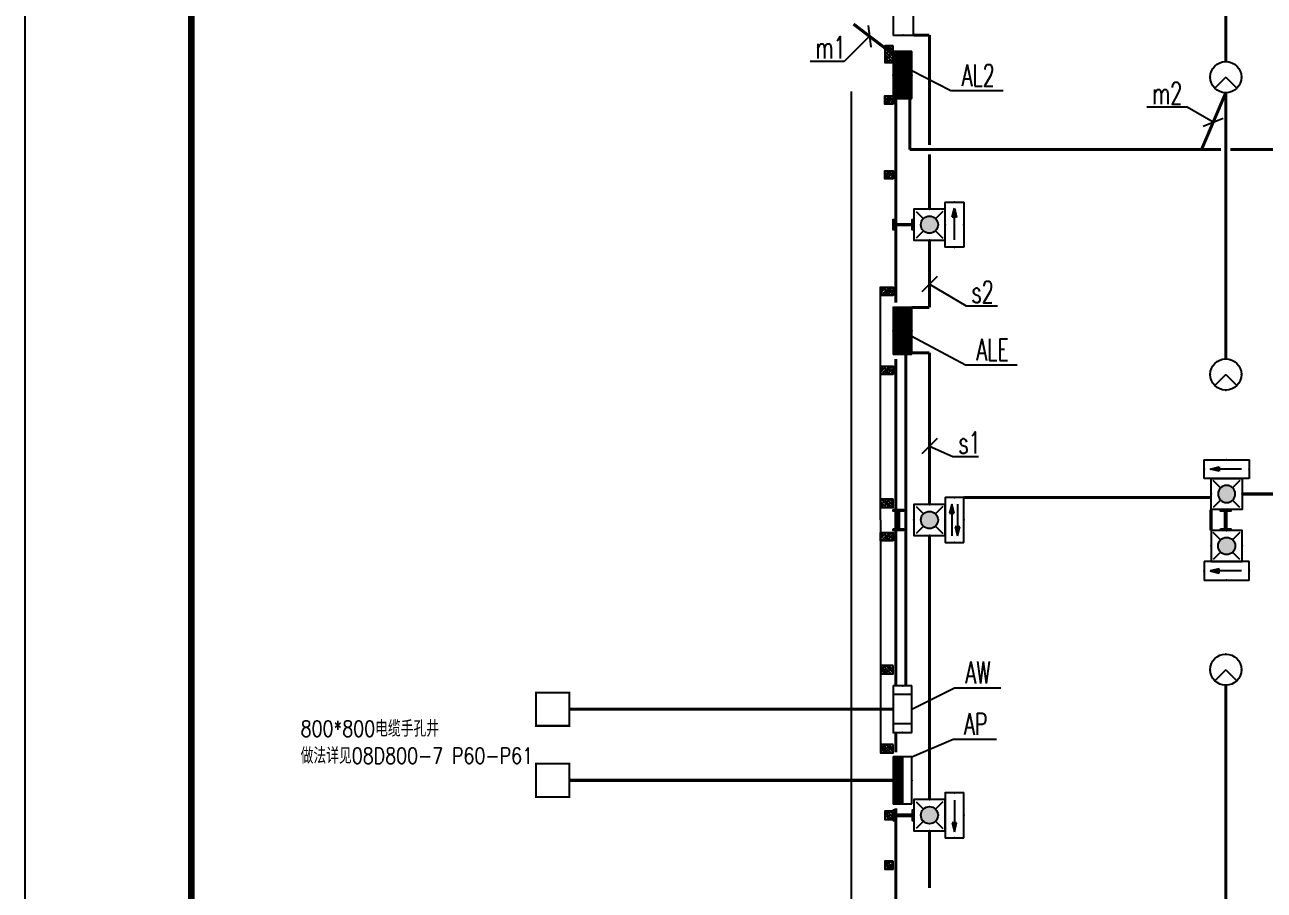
# Model space of a CAD drawing. Extents: x 1060579 to 1383165, y 581819 to 1037910.
# Drawn here: x 1236105 to 1265903, y 740916 to 761727 of the extents above; entities that cross this region are included whole.
import ezdxf
from ezdxf.enums import TextEntityAlignment as Align

# ---------------------------------------------------------------- set-up
doc = ezdxf.new("R2010")
doc.units = 0
doc.header["$LTSCALE"] = 1000
doc.header["$MEASUREMENT"] = 0
doc.linetypes.add('DASH', pattern=[0.35, 0.25, -0.1])
for name, color, linetype in [('DIM-应急', 3, 'Continuous'), ('DIM-照明', 3, 'Continuous'), ('DIM-箱柜', 3, 'Continuous'), ('EQUIP-照明', 3, 'Continuous'), ('EQUIP-箱柜', 3, 'Continuous'), ('GZ', 30, 'Continuous'), ('PUB_TITLE', 4, 'Continuous'), ('WIRE-应急', 2, 'DASH'), ('WIRE-照明', 1, 'Continuous'), ('刚柱', 2, 'Continuous'), ('散水', 32, 'Continuous')]:
    doc.layers.add(name, color=color, linetype=linetype)
doc.layers.add('中文', color=7, linetype='Continuous', lineweight=13)
doc.styles.add('_TEL_ATTDEF', font='GBENOR', dxfattribs={"width": 0.8, "height": 3, "bigfont": 'GBCBIG'})
doc.styles.add('_TEL_DIM', font='SIMPLEX', dxfattribs={"width": 0.8, "height": 3.5, "bigfont": 'HZTXT'})

# ---------------------------------------------------------------- blocks, each defined once
blk = doc.blocks.new('sdhfxdhnfdhx')
h = blk.add_hatch(color=256)
h.paths.add_polyline_path([(3050366, 936899), (3050616, 936899), (3050616, 936859), (3050366, 936859)])
h.paths.add_polyline_path([(3050511, 937319), (3050511, 936899), (3050471, 936899), (3050471, 937319)])
h.paths.add_polyline_path([(3050366, 937359), (3050616, 937359), (3050616, 937319), (3050366, 937319)])
for points in [[(3050366, 937359), (3050616, 937359), (3050616, 937319), (3050366, 937319)], [(3050511, 937319), (3050511, 936899), (3050471, 936899), (3050471, 937319)], [(3050366, 936899), (3050616, 936899), (3050616, 936859), (3050366, 936859)]]:
    blk.add_lwpolyline(points, close=True)
blk = doc.blocks.new('$equip$00002831')
for q in [(-0.354, -0.354), (0.354, -0.354)]:
    blk.add_line((0, 0), q)
at = {"const_width": 0.04}
blk.add_lwpolyline([(0.5, 0, 1), (-0.5, 0, 1), (0.5, 0, -2.700563)], format="xyb", dxfattribs=at)
blk.add_circle((0, 0), 0.5)
for p in [(0, 0.5), (-0.5, 0), (0.5, 0), (0, -0.5)]:
    blk.add_point(p)
at = {"color": 7, "style": '_TEL_DIM', "flags": 1}
for tag in ['A', 'REMARK']:
    blk.add_attdef(tag, text='', height=0.00002, dxfattribs=at).set_placement((0, 0), align=Align.MIDDLE_CENTER)
blk = doc.blocks.new('$equip$00002534')
for p, q in [((-0.72, 0.66), (-0.72, 0)), ((0.72, 0.66), (-0.72, 0.66)), ((0.72, 0), (0.72, 0.66)), ((-0.72, 0), (0.72, 0))]:
    blk.add_line(p, q)
at = {"const_width": 0.04}
blk.add_lwpolyline([(-0.72, 0.66), (-0.72, 0), (0.72, 0), (0.72, 0.66), (-0.72, 0.66), (-0.72, 0)], dxfattribs=at)
for p in [(0, 0.66), (-0.72, 0.33), (0, 0), (0.72, 0.33)]:
    blk.add_point(p)
at = {"color": 7, "style": '_TEL_DIM'}
blk.add_attdef('$TEXT$', text='', height=0.4, dxfattribs=at).set_placement((0, 0.33), align=Align.MIDDLE_CENTER)
at = {"color": 7, "style": '_TEL_DIM', "flags": 1}
blk.add_attdef('A', text='', height=0.00002, dxfattribs=at).set_placement((0, 0), align=Align.MIDDLE_CENTER)
blk = doc.blocks.new('*X14')
at = {"color": 0}
for p, q in [((-250, 33), (-83, 200)), ((-250, 68), (-118, 200)), ((-250, 104), (-154, 200)), ((-250, 139), (-189, 200)), ((-250, 174), (-224, 200)), ((-247, 0), (-47, 200)), ((-212, 0), (-12, 200)), ((-177, 0), (23, 200)), ((-141, 0), (59, 200)), ((-106, 0), (94, 200)), ((-71, 0), (129, 200)), ((-35, 0), (165, 200)), ((0, 0), (200, 200)), ((35, 0), (235, 200)), ((71, 0), (250, 179)), ((106, 0), (250, 144)), ((141, 0), (250, 109)), ((177, 0), (250, 73)), ((212, 0), (250, 38)), ((247, 0), (250, 3))]:
    blk.add_line(p, q, dxfattribs=at)
blk = doc.blocks.new('$equip$00002943')
for p, q in [((-0.75, 0.6), (-0.75, 0)), ((0.75, 0.6), (-0.75, 0.6)), ((0.75, 0), (0.75, 0.6)), ((-0.75, 0), (0.75, 0))]:
    blk.add_line(p, q)
for points, const_width in [([(-0.75, 0.3), (0.75, 0.3)], 0.6), ([(-0.75, 0.6), (-0.75, 0), (0.75, 0), (0.75, 0.6), (-0.75, 0.6), (-0.75, 0)], 0.04)]:
    blk.add_lwpolyline(points, dxfattribs=dict(const_width=const_width))
for p in [(0, 0.6), (-0.75, 0.3), (0, 0), (0.75, 0.3)]:
    blk.add_point(p)
at = {"xscale": 0.00300000000061118, "yscale": 0.00300000000061118, "zscale": 0.00300000000061118}
blk.add_blockref('*X14', (0, 0), dxfattribs=at)
at = {"style": '_TEL_DIM', "flags": 1}
for tag in ['A', 'REMARK']:
    blk.add_attdef(tag, text='', height=0.00002, dxfattribs=at).set_placement((0, 0), align=Align.MIDDLE_CENTER)
blk = doc.blocks.new('$equip$00002944')
for p, q in [((-0.75, 0.6), (-0.75, 0)), ((0.75, 0.6), (-0.75, 0.6)), ((-0.469, 0.6), (-0.469, 0)), ((0.469, 0.6), (0.469, 0)), ((0.75, 0), (0.75, 0.6)), ((-0.75, 0), (0.75, 0))]:
    blk.add_line(p, q)
at = {"const_width": 0.04}
blk.add_lwpolyline([(-0.75, 0.6), (-0.75, 0), (0.75, 0), (0.75, 0.6), (-0.75, 0.6), (-0.75, 0)], dxfattribs=at)
for p in [(0, 0.6), (-0.75, 0.3), (0, 0), (0.75, 0.3)]:
    blk.add_point(p)
at = {"style": '_TEL_DIM', "flags": 1}
for tag in ['A', 'REMARK']:
    blk.add_attdef(tag, text='', height=0.00002, dxfattribs=at).set_placement((0, 0), align=Align.MIDDLE_CENTER)
blk = doc.blocks.new('*X12')
at = {"color": 0}
for p, q in [((-250, 33), (-183, 100)), ((-250, 68), (-218, 100)), ((-247, 0), (-147, 100)), ((-212, 0), (-112, 100)), ((-177, 0), (-77, 100)), ((-141, 0), (-41, 100)), ((-106, 0), (-6, 100)), ((-71, 0), (29, 100)), ((-35, 0), (65, 100)), ((0, 0), (100, 100)), ((35, 0), (135, 100)), ((71, 0), (171, 100)), ((106, 0), (206, 100)), ((141, 0), (241, 100)), ((177, 0), (250, 73)), ((212, 0), (250, 38)), ((247, 0), (250, 3))]:
    blk.add_line(p, q, dxfattribs=at)
blk = doc.blocks.new('$equip$00002929')
for p, q in [((-0.75, 0.6), (-0.75, 0)), ((0.75, 0.6), (-0.75, 0.6)), ((0.75, 0), (0.75, 0.6)), ((-0.75, 0.3), (0.75, 0.3)), ((-0.75, 0), (0.75, 0))]:
    blk.add_line(p, q)
for points, const_width in [([(-0.75, 0.6), (-0.75, 0), (0.75, 0), (0.75, 0.6), (-0.75, 0.6), (-0.75, 0)], 0.04), ([(-0.75, 0.15), (0.75, 0.15)], 0.3)]:
    blk.add_lwpolyline(points, dxfattribs=dict(const_width=const_width))
for p in [(0, 0.6), (-0.75, 0.3), (0, 0), (0.75, 0.3)]:
    blk.add_point(p)
at = {"xscale": 0.00300000000061118, "yscale": 0.00300000000061118, "zscale": 0.00300000000061118}
blk.add_blockref('*X12', (0, 0), dxfattribs=at)
at = {"style": '_TEL_DIM', "flags": 1}
for tag in ['A', 'REMARK']:
    blk.add_attdef(tag, text='', height=0.00002, dxfattribs=at).set_placement((0, 0), align=Align.MIDDLE_CENTER)
blk = doc.blocks.new('$equip$00002604')
blk.add_hatch(color=256).paths.add_polyline_path([(0.275, 0.5, 1), (-0.274, 0.5, 1)])
for p, q in [((-0.429, 0.929), (-0.194, 0.694)), ((0.194, 0.694), (0.429, 0.929)), ((-0.429, 0.071), (-0.194, 0.306)), ((0.194, 0.306), (0.429, 0.071))]:
    blk.add_line(p, q)
at = {"const_width": 0.04}
blk.add_lwpolyline([(-0.5, 1), (-0.5, 0), (0.5, 0), (0.5, 1), (-0.5, 1), (-0.5, 0)], dxfattribs=at)
blk.add_lwpolyline([(-0.5, 1), (-0.5, 0), (0.5, 0), (0.5, 1)], close=True)
blk.add_circle((0, 0.5), 0.275)
for p in [(0, 1), (-0.5, 0.5), (0.5, 0.5), (0, 0)]:
    blk.add_point(p)
at = {"color": 7, "style": '_TEL_DIM', "flags": 1}
blk.add_attdef('A', text='', height=0.000025, dxfattribs=at).set_placement((0, 0), align=Align.MIDDLE_CENTER)
blk = doc.blocks.new('$equip$00002540')
blk.add_hatch(color=256).paths.add_polyline_path([(0.24, 0.372), (0.24, 0.228), (0.528, 0.3)])
for p, q in [((-0.72, 0.6), (-0.72, 0)), ((0.72, 0.6), (-0.72, 0.6)), ((0.72, 0), (0.72, 0.6)), ((-0.72, 0), (0.72, 0)), ((0.24, 0.372), (0.24, 0.228)), ((0.528, 0.3), (0.24, 0.372)), ((0.24, 0.228), (0.528, 0.3))]:
    blk.add_line(p, q)
at = {"color": 7}
blk.add_line((-0.48, 0.3), (0.48, 0.3), dxfattribs=at)
at = {"const_width": 0.04}
blk.add_lwpolyline([(-0.72, 0.6), (-0.72, 0), (0.72, 0), (0.72, 0.6), (-0.72, 0.6), (-0.72, 0)], dxfattribs=at)
for p in [(0, 0.6), (-0.72, 0.3), (0, 0), (0.72, 0.3)]:
    blk.add_point(p)
at = {"color": 7, "style": '_TEL_DIM', "flags": 1}
blk.add_attdef('A', text='', height=0.00002, dxfattribs=at).set_placement((0, 0), align=Align.MIDDLE_CENTER)
blk = doc.blocks.new('$equip$00002542')
h = blk.add_hatch(color=256)
h.paths.add_polyline_path([(-0.215, 0.29), (-0.503, 0.218), (-0.215, 0.218)])
h.paths.add_polyline_path([(-0.215, 0.218), (-0.503, 0.218), (-0.215, 0.146)])
h.paths.add_polyline_path([(0.215, 0.472), (0.215, 0.328), (0.503, 0.4)])
for p, q in [((-0.72, 0.6), (-0.72, 0)), ((0.72, 0.6), (-0.72, 0.6)), ((0.215, 0.472), (0.215, 0.328)), ((0.503, 0.4), (0.215, 0.472)), ((0.215, 0.328), (0.503, 0.4)), ((0.72, 0), (0.72, 0.6)), ((-0.72, 0), (0.72, 0)), ((-0.215, 0.29), (-0.503, 0.218)), ((-0.503, 0.218), (-0.215, 0.146)), ((-0.215, 0.146), (-0.215, 0.29))]:
    blk.add_line(p, q)
at = {"color": 7}
for p, q in [((-0.505, 0.4), (0.455, 0.4)), ((-0.503, 0.218), (0.505, 0.218))]:
    blk.add_line(p, q, dxfattribs=at)
at = {"const_width": 0.04}
blk.add_lwpolyline([(-0.72, 0.6), (-0.72, 0), (0.72, 0), (0.72, 0.6), (-0.72, 0.6), (-0.72, 0)], dxfattribs=at)
for p in [(0, 0.6), (-0.72, 0.3), (0, 0), (0.72, 0.3)]:
    blk.add_point(p)
at = {"color": 7, "style": '_TEL_DIM', "flags": 1}
blk.add_attdef('A', text='', height=0.00002, dxfattribs=at).set_placement((0, 0), align=Align.MIDDLE_CENTER)

msp = doc.modelspace()

# ---------------------------------------------------------------- hatches: boundary and pattern name
at = {"layer": 'GZ'}
h = msp.add_hatch(dxfattribs=at)
h.set_pattern_fill('钢筋混凝土', color=8, scale=20, style=0)
h.set_pattern_definition([(135, (1310363.753, 685163.577), (35.35534, 35.35534), []), (130, (1310363.75, 685163.58), (-143.45204, -12.55043), [15, -165]), (185, (1310363.75, 685163.58), (27.75027, 150.43843), [12, -132]), (79.5486, (1310351.8, 685162.53), (-115.70188, 137.8879), [12.74804, -140.22842]), (133.8158, (1310363.75, 685203.58), (-213.4482, -33.1038), [22.5, -247.5]), (83.3644, (1310345.97, 685200.82), (-186.93254, 194.82357), [19.12206, -210.3426]), (188.8158, (1310363.75, 685203.58), (-186.9324, 194.8237), [18, -198]), (159, (1310343.75, 685193.58), (-119.38141, -80.52378), [15, -165]), (214, (1310343.75, 685193.58), (-48.66307, 145.03), [12, -132]), (108.5486, (1310333.8, 685186.87), (-168.04453, 64.5061), [12.74804, -140.22842]), (142.5, (1310363.753, 685163.577), (-2.43197, 66.57877), [0, -130.4, 0, -134, 0, -132.5]), (172.5, (1310363.75, 685163.58), (-52.61391, 78.88234), [0, -76.4, 0, -127.4, 0, -50.5]), (212.5, (1310408.353, 685163.58), (-106.764487, -4.510974), [0, -50, 0, -156, 0, -207]), (222.5, (1310428.35, 685163.58), (-116.63723, 20.021), [0, -65, 0, -103.6, 0, -147])])
h.paths.add_polyline_path([(1256979, 761219), (1256779, 761219), (1256779, 760819), (1256979, 760819)])
h = msp.add_hatch(dxfattribs=at)
h.set_pattern_fill('钢筋混凝土', color=8, scale=20, style=0)
h.set_pattern_definition([(225, (1310363.753, 835624.19), (35.35534, -35.35534), []), (230, (1310363.75, 835624.19), (-143.45204, 12.55043), [15, -165]), (175, (1310363.75, 835624.19), (27.75027, -150.43843), [12, -132]), (280.4514, (1310351.8, 835625.23), (-115.70188, -137.8879), [12.74804, -140.22842]), (226.1842, (1310363.75, 835584.19), (-213.4482, 33.1038), [22.5, -247.5]), (276.6356, (1310345.97, 835586.95), (-186.93254, -194.82357), [19.12206, -210.3426]), (171.1842, (1310363.75, 835584.19), (-186.9324, -194.8237), [18, -198]), (201, (1310343.75, 835594.19), (-119.38141, 80.52378), [15, -165]), (146, (1310343.75, 835594.19), (-48.66307, -145.03), [12, -132]), (251.4514, (1310333.8, 835600.9), (-168.04453, -64.5061), [12.74804, -140.22842]), (217.5, (1310363.753, 835624.19), (-2.43197, -66.57877), [0, -130.4, 0, -134, 0, -132.5]), (187.5, (1310363.75, 835624.19), (-52.61391, -78.88234), [0, -76.4, 0, -127.4, 0, -50.5]), (147.5, (1310408.353, 835624.19), (-106.764487, 4.510974), [0, -50, 0, -156, 0, -207]), (137.5, (1310428.35, 835624.19), (-116.63723, -20.021), [0, -65, 0, -103.6, 0, -147])])
h.paths.add_polyline_path([(1256979, 759819), (1256779, 759819), (1256779, 760019), (1256979, 760019)])
h = msp.add_hatch(dxfattribs=at)
h.set_pattern_fill('钢筋混凝土', color=8, scale=20, style=0)
h.set_pattern_definition([(225, (1310363.753, 833824.19), (35.35534, -35.35534), []), (230, (1310363.75, 833824.19), (-143.45204, 12.55043), [15, -165]), (175, (1310363.75, 833824.19), (27.75027, -150.43843), [12, -132]), (280.4514, (1310351.8, 833825.23), (-115.70188, -137.8879), [12.74804, -140.22842]), (226.1842, (1310363.75, 833784.19), (-213.4482, 33.1038), [22.5, -247.5]), (276.6356, (1310345.97, 833786.95), (-186.93254, -194.82357), [19.12206, -210.3426]), (171.1842, (1310363.75, 833784.19), (-186.9324, -194.8237), [18, -198]), (201, (1310343.75, 833794.19), (-119.38141, 80.52378), [15, -165]), (146, (1310343.75, 833794.19), (-48.66307, -145.03), [12, -132]), (251.4514, (1310333.8, 833800.9), (-168.04453, -64.5061), [12.74804, -140.22842]), (217.5, (1310363.753, 833824.19), (-2.43197, -66.57877), [0, -130.4, 0, -134, 0, -132.5]), (187.5, (1310363.75, 833824.19), (-52.61391, -78.88234), [0, -76.4, 0, -127.4, 0, -50.5]), (147.5, (1310408.353, 833824.19), (-106.764487, 4.510974), [0, -50, 0, -156, 0, -207]), (137.5, (1310428.35, 833824.19), (-116.63723, -20.021), [0, -65, 0, -103.6, 0, -147])])
h.paths.add_polyline_path([(1256979, 758019), (1256779, 758019), (1256779, 758219), (1256979, 758219)])
h = msp.add_hatch(dxfattribs=at)
h.set_pattern_fill('钢筋混凝土', color=8, scale=20, style=0)
h.set_pattern_definition([(225, (1310363.753, 831023.906), (35.35534, -35.35534), []), (230, (1310363.75, 831023.9), (-143.45204, 12.55043), [15, -165]), (175, (1310363.75, 831023.9), (27.75027, -150.43843), [12, -132]), (280.4514, (1310351.8, 831024.95), (-115.70188, -137.8879), [12.74804, -140.22842]), (226.1842, (1310363.75, 830983.9), (-213.4482, 33.1038), [22.5, -247.5]), (276.6356, (1310345.97, 830986.66), (-186.93254, -194.82357), [19.12206, -210.3426]), (171.1842, (1310363.75, 830983.9), (-186.9324, -194.8237), [18, -198]), (201, (1310343.75, 830993.9), (-119.38141, 80.52378), [15, -165]), (146, (1310343.75, 830993.9), (-48.66307, -145.03), [12, -132]), (251.4514, (1310333.8, 831000.62), (-168.04453, -64.5061), [12.74804, -140.22842]), (217.5, (1310363.753, 831023.906), (-2.43197, -66.57877), [0, -130.4, 0, -134, 0, -132.5]), (187.5, (1310363.75, 831023.906), (-52.61391, -78.88234), [0, -76.4, 0, -127.4, 0, -50.5]), (147.5, (1310408.353, 831023.906), (-106.764487, 4.510974), [0, -50, 0, -156, 0, -207]), (137.5, (1310428.35, 831023.91), (-116.63723, -20.021), [0, -65, 0, -103.6, 0, -147])])
h.paths.add_polyline_path([(1256979, 755219), (1256679, 755219), (1256679, 755419), (1256979, 755419)])
h = msp.add_hatch(dxfattribs=at)
h.set_pattern_fill('钢筋混凝土', color=8, scale=20, style=0)
h.set_pattern_definition([(225, (1310363.753, 829123.906), (35.35534, -35.35534), []), (230, (1310363.75, 829123.9), (-143.45204, 12.55043), [15, -165]), (175, (1310363.75, 829123.9), (27.75027, -150.43843), [12, -132]), (280.4514, (1310351.8, 829124.95), (-115.70188, -137.8879), [12.74804, -140.22842]), (226.1842, (1310363.75, 829083.9), (-213.4482, 33.1038), [22.5, -247.5]), (276.6356, (1310345.97, 829086.66), (-186.93254, -194.82357), [19.12206, -210.3426]), (171.1842, (1310363.75, 829083.9), (-186.9324, -194.8237), [18, -198]), (201, (1310343.75, 829093.9), (-119.38141, 80.52378), [15, -165]), (146, (1310343.75, 829093.9), (-48.66307, -145.03), [12, -132]), (251.4514, (1310333.8, 829100.62), (-168.04453, -64.5061), [12.74804, -140.22842]), (217.5, (1310363.753, 829123.906), (-2.43197, -66.57877), [0, -130.4, 0, -134, 0, -132.5]), (187.5, (1310363.75, 829123.906), (-52.61391, -78.88234), [0, -76.4, 0, -127.4, 0, -50.5]), (147.5, (1310408.353, 829123.906), (-106.764487, 4.510974), [0, -50, 0, -156, 0, -207]), (137.5, (1310428.35, 829123.91), (-116.63723, -20.021), [0, -65, 0, -103.6, 0, -147])])
h.paths.add_polyline_path([(1256979, 753319), (1256679, 753319), (1256679, 753519), (1256979, 753519)])
h = msp.add_hatch(dxfattribs=at)
h.set_pattern_fill('钢筋混凝土', color=8, scale=20, style=0)
h.set_pattern_definition([(135, (1310363.753, 674513.577), (35.35534, 35.35534), []), (130, (1310363.75, 674513.58), (-143.45204, -12.55043), [15, -165]), (185, (1310363.75, 674513.58), (27.75027, 150.43843), [12, -132]), (79.5486, (1310351.8, 674512.53), (-115.70188, 137.8879), [12.74804, -140.22842]), (133.8158, (1310363.75, 674553.58), (-213.4482, -33.1038), [22.5, -247.5]), (83.3644, (1310345.97, 674550.82), (-186.93254, 194.82357), [19.12206, -210.3426]), (188.8158, (1310363.75, 674553.58), (-186.9324, 194.8237), [18, -198]), (159, (1310343.75, 674543.58), (-119.38141, -80.52378), [15, -165]), (214, (1310343.75, 674543.58), (-48.66307, 145.03), [12, -132]), (108.5486, (1310333.8, 674536.87), (-168.04453, 64.5061), [12.74804, -140.22842]), (142.5, (1310363.753, 674513.577), (-2.43197, 66.57877), [0, -130.4, 0, -134, 0, -132.5]), (172.5, (1310363.75, 674513.58), (-52.61391, 78.88234), [0, -76.4, 0, -127.4, 0, -50.5]), (212.5, (1310408.353, 674513.58), (-106.764487, -4.510974), [0, -50, 0, -156, 0, -207]), (222.5, (1310428.35, 674513.58), (-116.63723, 20.021), [0, -65, 0, -103.6, 0, -147])])
h.paths.add_polyline_path([(1256979, 750319), (1256679, 750319), (1256679, 750119), (1256979, 750119)])
h = msp.add_hatch(dxfattribs=at)
h.set_pattern_fill('钢筋混凝土', color=8, scale=20, style=0)
h.set_pattern_definition([(225, (1310363.753, 825123.906), (35.35534, -35.35534), []), (230, (1310363.75, 825123.9), (-143.45204, 12.55043), [15, -165]), (175, (1310363.75, 825123.9), (27.75027, -150.43843), [12, -132]), (280.4514, (1310351.8, 825124.95), (-115.70188, -137.8879), [12.74804, -140.22842]), (226.1842, (1310363.75, 825083.9), (-213.4482, 33.1038), [22.5, -247.5]), (276.6356, (1310345.97, 825086.66), (-186.93254, -194.82357), [19.12206, -210.3426]), (171.1842, (1310363.75, 825083.9), (-186.9324, -194.8237), [18, -198]), (201, (1310343.75, 825093.9), (-119.38141, 80.52378), [15, -165]), (146, (1310343.75, 825093.9), (-48.66307, -145.03), [12, -132]), (251.4514, (1310333.8, 825100.62), (-168.04453, -64.5061), [12.74804, -140.22842]), (217.5, (1310363.753, 825123.906), (-2.43197, -66.57877), [0, -130.4, 0, -134, 0, -132.5]), (187.5, (1310363.75, 825123.906), (-52.61391, -78.88234), [0, -76.4, 0, -127.4, 0, -50.5]), (147.5, (1310408.353, 825123.906), (-106.764487, 4.510974), [0, -50, 0, -156, 0, -207]), (137.5, (1310428.35, 825123.91), (-116.63723, -20.021), [0, -65, 0, -103.6, 0, -147])])
h.paths.add_polyline_path([(1256979, 749319), (1256679, 749319), (1256679, 749519), (1256979, 749519)])
h = msp.add_hatch(dxfattribs=at)
h.set_pattern_fill('钢筋混凝土', color=8, scale=20, style=0)
h.set_pattern_definition([(135, (1310263.753, 670513.577), (35.35534, 35.35534), []), (130, (1310263.75, 670513.58), (-143.45204, -12.55043), [15, -165]), (185, (1310263.75, 670513.58), (27.75027, 150.43843), [12, -132]), (79.5486, (1310251.8, 670512.53), (-115.70188, 137.8879), [12.74804, -140.22842]), (133.8158, (1310263.75, 670553.58), (-213.4482, -33.1038), [22.5, -247.5]), (83.3644, (1310245.97, 670550.82), (-186.93254, 194.82357), [19.12206, -210.3426]), (188.8158, (1310263.75, 670553.58), (-186.9324, 194.8237), [18, -198]), (159, (1310243.75, 670543.58), (-119.38141, -80.52378), [15, -165]), (214, (1310243.75, 670543.58), (-48.66307, 145.03), [12, -132]), (108.5486, (1310233.8, 670536.87), (-168.04453, 64.5061), [12.74804, -140.22842]), (142.5, (1310263.753, 670513.577), (-2.43197, 66.57877), [0, -130.4, 0, -134, 0, -132.5]), (172.5, (1310263.75, 670513.58), (-52.61391, 78.88234), [0, -76.4, 0, -127.4, 0, -50.5]), (212.5, (1310308.353, 670513.58), (-106.764487, -4.510974), [0, -50, 0, -156, 0, -207]), (222.5, (1310328.35, 670513.58), (-116.63723, 20.021), [0, -65, 0, -103.6, 0, -147])])
h.paths.add_polyline_path([(1256979, 746319), (1256679, 746319), (1256679, 746119), (1256979, 746119)])
h = msp.add_hatch(dxfattribs=at)
h.set_pattern_fill('钢筋混凝土', color=8, scale=20, style=0)
h.set_pattern_definition([(135, (1310263.753, 668613.577), (35.35534, 35.35534), []), (130, (1310263.75, 668613.58), (-143.45204, -12.55043), [15, -165]), (185, (1310263.75, 668613.58), (27.75027, 150.43843), [12, -132]), (79.5486, (1310251.8, 668612.53), (-115.70188, 137.8879), [12.74804, -140.22842]), (133.8158, (1310263.75, 668653.58), (-213.4482, -33.1038), [22.5, -247.5]), (83.3644, (1310245.97, 668650.82), (-186.93254, 194.82357), [19.12206, -210.3426]), (188.8158, (1310263.75, 668653.58), (-186.9324, 194.8237), [18, -198]), (159, (1310243.75, 668643.58), (-119.38141, -80.52378), [15, -165]), (214, (1310243.75, 668643.58), (-48.66307, 145.03), [12, -132]), (108.5486, (1310233.8, 668636.87), (-168.04453, 64.5061), [12.74804, -140.22842]), (142.5, (1310263.753, 668613.577), (-2.43197, 66.57877), [0, -130.4, 0, -134, 0, -132.5]), (172.5, (1310263.75, 668613.58), (-52.61391, 78.88234), [0, -76.4, 0, -127.4, 0, -50.5]), (212.5, (1310308.353, 668613.58), (-106.764487, -4.510974), [0, -50, 0, -156, 0, -207]), (222.5, (1310328.35, 668613.58), (-116.63723, 20.021), [0, -65, 0, -103.6, 0, -147])])
h.paths.add_polyline_path([(1256979, 744419), (1256679, 744419), (1256679, 744219), (1256979, 744219)])
h = msp.add_hatch(dxfattribs=at)
h.set_pattern_fill('钢筋混凝土', color=8, scale=20, style=0)
h.set_pattern_definition([(135, (1310363.753, 667013.577), (35.35534, 35.35534), []), (130, (1310363.75, 667013.58), (-143.45204, -12.55043), [15, -165]), (185, (1310363.75, 667013.58), (27.75027, 150.43843), [12, -132]), (79.5486, (1310351.8, 667012.53), (-115.70188, 137.8879), [12.74804, -140.22842]), (133.8158, (1310363.75, 667053.58), (-213.4482, -33.1038), [22.5, -247.5]), (83.3644, (1310345.97, 667050.82), (-186.93254, 194.82357), [19.12206, -210.3426]), (188.8158, (1310363.75, 667053.58), (-186.9324, 194.8237), [18, -198]), (159, (1310343.75, 667043.58), (-119.38141, -80.52378), [15, -165]), (214, (1310343.75, 667043.58), (-48.66307, 145.03), [12, -132]), (108.5486, (1310333.8, 667036.87), (-168.04453, 64.5061), [12.74804, -140.22842]), (142.5, (1310363.753, 667013.577), (-2.43197, 66.57877), [0, -130.4, 0, -134, 0, -132.5]), (172.5, (1310363.75, 667013.58), (-52.61391, 78.88234), [0, -76.4, 0, -127.4, 0, -50.5]), (212.5, (1310408.353, 667013.58), (-106.764487, -4.510974), [0, -50, 0, -156, 0, -207]), (222.5, (1310428.35, 667013.58), (-116.63723, 20.021), [0, -65, 0, -103.6, 0, -147])])
h.paths.add_polyline_path([(1256979, 742819), (1256779, 742819), (1256779, 742619), (1256979, 742619)])
h = msp.add_hatch(dxfattribs=at)
h.set_pattern_fill('钢筋混凝土', color=8, scale=20, style=0)
h.set_pattern_definition([(135, (1310363.753, 665813.295), (35.35534, 35.35534), []), (130, (1310363.75, 665813.3), (-143.45204, -12.55043), [15, -165]), (185, (1310363.75, 665813.3), (27.75027, 150.43843), [12, -132]), (79.5486, (1310351.8, 665812.25), (-115.70188, 137.8879), [12.74804, -140.22842]), (133.8158, (1310363.75, 665853.3), (-213.4482, -33.1038), [22.5, -247.5]), (83.3644, (1310345.97, 665850.54), (-186.93254, 194.82357), [19.12206, -210.3426]), (188.8158, (1310363.75, 665853.3), (-186.9324, 194.8237), [18, -198]), (159, (1310343.75, 665843.3), (-119.38141, -80.52378), [15, -165]), (214, (1310343.75, 665843.3), (-48.66307, 145.03), [12, -132]), (108.5486, (1310333.8, 665836.58), (-168.04453, 64.5061), [12.74804, -140.22842]), (142.5, (1310363.753, 665813.295), (-2.43197, 66.57877), [0, -130.4, 0, -134, 0, -132.5]), (172.5, (1310363.75, 665813.295), (-52.61391, 78.88234), [0, -76.4, 0, -127.4, 0, -50.5]), (212.5, (1310408.353, 665813.295), (-106.764487, -4.510974), [0, -50, 0, -156, 0, -207]), (222.5, (1310428.35, 665813.29), (-116.63723, 20.021), [0, -65, 0, -103.6, 0, -147])])
h.paths.add_polyline_path([(1256979, 741618), (1256779, 741618), (1256779, 741418), (1256979, 741418)])

# ---------------------------------------------------------------- linework, layer by layer
at = {"color": 8}
for points in [[(1256679, 749819), (1256679, 755419), (1256779, 755419)], [(1256679, 749819), (1256679, 755419), (1256779, 755419)], [(1256679, 749819), (1256679, 744219), (1256779, 744219)], [(1256679, 749819), (1256679, 744219), (1256779, 744219)]]:
    msp.add_lwpolyline(points, dxfattribs=at)
at = {"layer": 'DIM-应急'}
for p, q in [((1258040, 755676), (1257668, 755305)), ((1258040, 751778), (1257668, 751406))]:
    msp.add_line(p, q, dxfattribs=at)
for points in [[(1257854, 755490), (1258735, 754965)], [(1258735, 754965), (1259494, 754965)], [(1257854, 751592), (1258417, 751342)], [(1258417, 751342), (1259032, 751342)]]:
    msp.add_lwpolyline(points, dxfattribs=at)
at = {"layer": 'DIM-照明'}
for p, q in [((1256379, 761711), (1256448, 761190)), ((1264433, 759286), (1264920, 759482))]:
    msp.add_line(p, q, dxfattribs=at)
for points in [[(1256413, 761450), (1255806, 760843)], [(1255806, 760843), (1254984, 760843)], [(1264047, 759747), (1263080, 759747)], [(1264677, 759384), (1264047, 759747)]]:
    msp.add_lwpolyline(points, dxfattribs=at)
at = {"layer": 'DIM-箱柜'}
for p, q in [((1257429, 760626), (1258366, 760144)), ((1258366, 760144), (1259626, 760144)), ((1257429, 754237), (1258720, 753547)), ((1258720, 753547), (1259966, 753547)), ((1257429, 745269), (1258455, 745783)), ((1258455, 745783), (1259571, 745783)), ((1257429, 744121), (1258423, 744545)), ((1258423, 744545), (1259464, 744545))]:
    msp.add_line(p, q, dxfattribs=at)
at = {"layer": 'GZ', "color": 8}
for points in [[(1256979, 761219), (1256779, 761219), (1256779, 760819), (1256979, 760819)], [(1256979, 759819), (1256779, 759819), (1256779, 760019), (1256979, 760019)], [(1256979, 758019), (1256779, 758019), (1256779, 758219), (1256979, 758219)], [(1256979, 755219), (1256679, 755219), (1256679, 755419), (1256979, 755419)], [(1256979, 753319), (1256679, 753319), (1256679, 753519), (1256979, 753519)], [(1256979, 750319), (1256679, 750319), (1256679, 750119), (1256979, 750119)], [(1256979, 749319), (1256679, 749319), (1256679, 749519), (1256979, 749519)], [(1256979, 746319), (1256679, 746319), (1256679, 746119), (1256979, 746119)], [(1256979, 744419), (1256679, 744419), (1256679, 744219), (1256979, 744219)], [(1256979, 742819), (1256779, 742819), (1256779, 742619), (1256979, 742619)], [(1256979, 741618), (1256779, 741618), (1256779, 741418), (1256979, 741418)]]:
    msp.add_lwpolyline(points, close=True, dxfattribs=at)
at = {"layer": 'PUB_TITLE'}
msp.add_lwpolyline([(1236105, 716219), (1354985, 716219), (1354985, 783419), (1236105, 783419)], close=True, dxfattribs=at)
at = {"layer": 'PUB_TITLE', "const_width": 160}
msp.add_lwpolyline([(1240105, 717819), (1353385, 717819), (1353385, 781819), (1240105, 781819)], close=True, dxfattribs=at)
at = {"layer": 'WIRE-应急', "linetype": 'DASH', "const_width": 75}
for points in [[(1257474, 761479), (1257854, 761479)], [(1257854, 758840), (1257854, 761479)], [(1257854, 757294), (1257854, 758615)], [(1257854, 754931), (1257854, 756544)], [(1257429, 754931), (1257854, 754931)], [(1257429, 753839), (1257854, 753839)], [(1257854, 753839), (1257854, 750194)], [(1258679, 750359), (1264624, 750359)], [(1265374, 750444), (1272624, 750444)], [(1264624, 749569), (1264624, 750069)], [(1257854, 743094), (1257854, 749444)], [(1257854, 740972), (1257854, 742344)]]:
    msp.add_lwpolyline(points, dxfattribs=at)
at = {"layer": 'WIRE-照明', "linetype": 'Continuous', "const_width": 75}
for points in [[(1264979, 760844), (1264979, 767294)], [(1256029, 761744), (1256979, 761019)], [(1257045, 755044), (1257045, 759956)], [(1257383, 759956), (1257383, 758728)], [(1264397, 758728), (1264979, 760094)], [(1264979, 753694), (1264979, 760094)], [(1257383, 758728), (1264867, 758728)], [(1265092, 758728), (1272867, 758728)], [(1257045, 745831), (1257045, 753694)], [(1257286, 745831), (1257286, 753806)], [(1264979, 739494), (1264979, 745844)], [(1249197, 745269), (1256979, 745269)], [(1257045, 744233), (1257045, 744706)], [(1249197, 743558), (1256979, 743558)], [(1257045, 739681), (1257045, 742883)]]:
    msp.add_lwpolyline(points, dxfattribs=at)
at = {"layer": '中文', "const_width": 50}
for points in [[(1248397, 745669), (1248397, 744869), (1249197, 744869), (1249197, 745669), (1248397, 745669)], [(1248397, 743958), (1248397, 743158), (1249197, 743158), (1249197, 743958), (1248397, 743958)]]:
    msp.add_lwpolyline(points, dxfattribs=at)
at = {"layer": '散水', "color": 8}
msp.add_lwpolyline([(1255979, 739519), (1255979, 760119)], dxfattribs=at)

# ---------------------------------------------------------------- block references
at = {"layer": 'EQUIP-照明'}
ref = msp.add_blockref('$equip$00002534', (1256979, 762019), dxfattribs=dict(at, xscale=750, yscale=750, zscale=750, rotation=270))
ref.add_attrib('$TEXT$', 'E', dxfattribs={"layer": '0', "color": 7, "height": 300, "rotation": 270, "style": '_TEL_ATTDEF'}).set_placement((1257227, 762019), align=Align.MIDDLE_CENTER)
at = {"layer": 'EQUIP-照明', "yscale": 750, "zscale": 750}
for name, p, xscale in [('$equip$00002831', (1264979, 760469), 750), ('$equip$00002831', (1264979, 753319), 750), ('$equip$00002540', (1264999, 750819), -750), ('$equip$00002604', (1264999, 750069), -750), ('$equip$00002831', (1264979, 746219), 750)]:
    msp.add_blockref(name, p, dxfattribs=dict(at, xscale=xscale))
for name, p, xscale, rotation in [('$equip$00002540', (1258229, 756919), -750, 270), ('$equip$00002604', (1257479, 756919), 750, 270), ('$equip$00002542', (1258229, 749819), 750, 270), ('$equip$00002604', (1257479, 749819), 750, 270), ('$equip$00002604', (1264999, 749569), 750, 180), ('$equip$00002540', (1264999, 748819), 750, 180), ('$equip$00002540', (1258229, 742719), 750, 270), ('$equip$00002604', (1257479, 742719), 750, 270)]:
    msp.add_blockref(name, p, dxfattribs=dict(at, xscale=xscale, rotation=rotation))
at = {"layer": 'EQUIP-箱柜', "xscale": 750, "yscale": 750, "zscale": 750, "rotation": 270}
for name, p in [('$equip$00002943', (1256979, 760519)), ('$equip$00002943', (1256979, 754369)), ('$equip$00002944', (1256979, 745269)), ('$equip$00002929', (1256979, 743558))]:
    msp.add_blockref(name, p, dxfattribs=at)
at = {"layer": '刚柱', "color": 8, "rotation": 270}
msp.add_blockref('sdhfxdhnfdhx', (320120, 3807410), dxfattribs=at)
at = {"layer": '刚柱', "color": 8}
for p in [(-1793387, -187291), (-1785512, -187291)]:
    msp.add_blockref('sdhfxdhnfdhx', p, dxfattribs=at)
at = {"layer": '刚柱', "color": 8, "xscale": -1, "rotation": 270}
msp.add_blockref('sdhfxdhnfdhx', (320120, -2307772), dxfattribs=at)

# ---------------------------------------------------------------- texts
at = {"layer": 'DIM-应急', "color": 7, "style": '_TEL_DIM', "width": 0.64}
for s, p in [('s2', (1258866, 755040)), ('s1', (1258549, 751417))]:
    msp.add_text(s, height=525, dxfattribs=at).set_placement(p)
at = {"layer": 'DIM-照明', "color": 7, "style": '_TEL_DIM', "width": 0.64}
for s, p in [('m1', (1255115, 760918)), ('m2', (1263211, 759822))]:
    msp.add_text(s, height=525, dxfattribs=at).set_placement(p)
at = {"layer": 'DIM-箱柜', "color": 7, "style": '_TEL_DIM', "width": 0.64}
for s, p in [('AL2', (1258629, 760249)), ('ALE', (1258983, 753652)), ('AW', (1258718, 745888)), ('AP', (1258685, 744650))]:
    msp.add_text(s, height=525, dxfattribs=at).set_placement(p)
at = {"layer": '中文', "style": '_TEL_DIM', "width": 0.8}
for s, p in [('800*800电缆手孔井', (1242737, 744608)), ('做法详见08D800-7 P60-P61', (1242737, 743957))]:
    msp.add_text(s, height=384, dxfattribs=at).set_placement(p)

doc.saveas('drawing.dxf')
